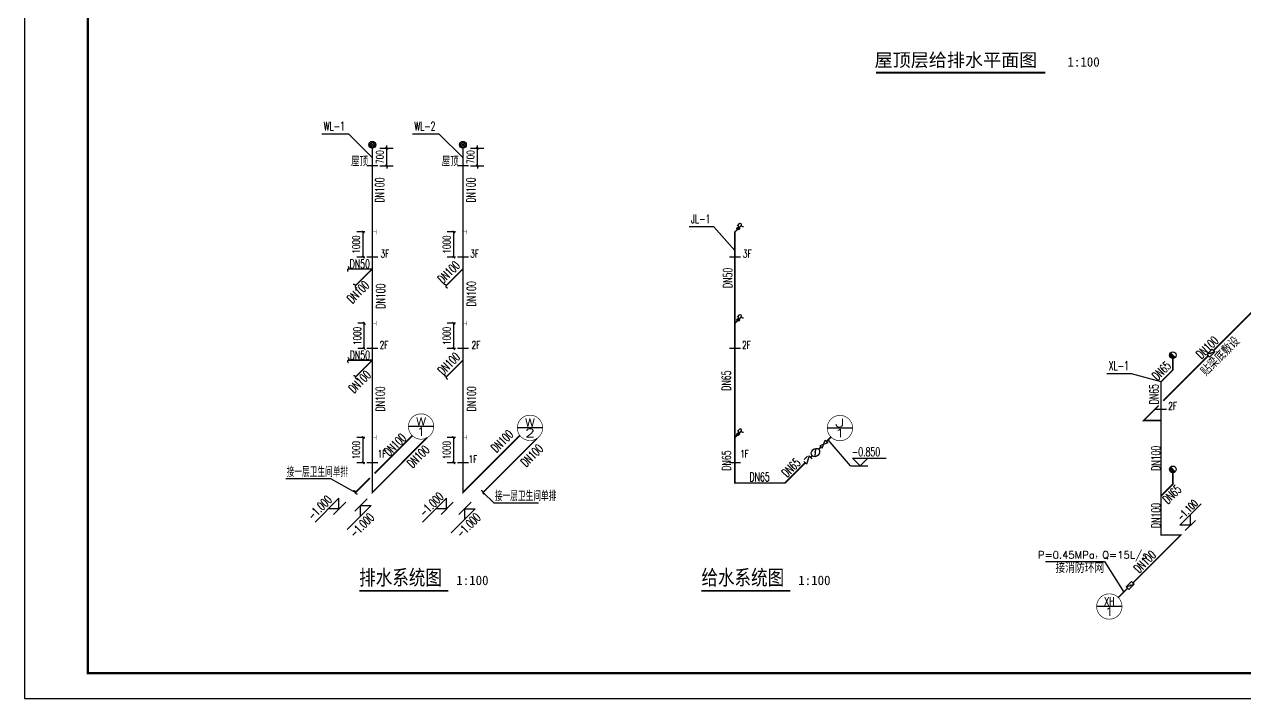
# Model space of a CAD drawing. Extents: x 888742 to 1277419, y 9079 to 622358.
# Drawn here: x 1039583 to 1087692, y 156787 to 183354 of the extents above; entities that cross this region are included whole.
import ezdxf
from ezdxf.enums import TextEntityAlignment as Align

# ---------------------------------------------------------------- set-up
doc = ezdxf.new("R2010")
doc.units = 0
doc.header["$LTSCALE"] = 1000
doc.header["$MEASUREMENT"] = 0
doc.linetypes.add('DASH', pattern=[0.35, 0.25, -0.1])
for name, color, linetype in [('DIM_ELEV', 3, 'Continuous'), ('DIM_SYMB', 3, 'Continuous'), ('DIM_污水', 3, 'Continuous'), ('DIM_消防', 3, 'Continuous'), ('DIM_给水', 3, 'Continuous'), ('EQUIP_污水', 7, 'Continuous'), ('EQUIP_消火栓', 7, 'Continuous'), ('EQUIP_给水', 7, 'Continuous'), ('PIPE-污水', 2, 'DASH'), ('PIPE-消防', 1, 'Continuous'), ('PIPE-给水', 3, 'Continuous'), ('PUB_TEXT', 7, 'Continuous'), ('PUB_TITLE', 4, 'Continuous'), ('TEXT_污水', 7, 'Continuous'), ('TEXT_消防', 7, 'Continuous'), ('TEXT_给水', 7, 'Continuous'), ('TWT_DIM', 3, 'Continuous'), ('TWT_ELEV', 3, 'Continuous'), ('TWT_IDEN', 3, 'Continuous'), ('TWT_LEAD', 3, 'Continuous'), ('VALVE_消防', 7, 'Continuous'), ('VALVE_给水', 7, 'Continuous')]:
    doc.layers.add(name, color=color, linetype=linetype)
doc.styles.add('-黑体', font='', dxfattribs={"width": 0.8})
doc.styles.add('_TCH_DIM', font='SIMPLEX', dxfattribs={"bigfont": 'GBCBIG'})
doc.styles.add('_TCH_DIM_T3', font='SIMPLEX', dxfattribs={"width": 0.705882, "bigfont": 'GBCBIG'})
doc.styles.add('_TWT_CIRCLE', font='COMPLEX', dxfattribs={"width": 1.1, "height": 3.5, "bigfont": 'HZTXT'})
doc.styles.add('_TWT_DIM_ELE', font='SIMPLEX', dxfattribs={"width": 0.8, "height": 3.5, "bigfont": 'HZTXT'})
doc.styles.add('_TWT_PIPEDN', font='SIMPLEX', dxfattribs={"width": 0.8, "height": 3.5, "bigfont": 'HZTXT'})
doc.styles.add('_TWT_SERIAL', font='COMPLEX', dxfattribs={"width": 0.8, "height": 3.5, "bigfont": 'HZTXT'})
doc.styles.add('hztxt', font='zn02.shx', dxfattribs={"width": 0.8, "height": 400, "bigfont": 'zn01.shx'})
doc.styles.get("Standard").update_dxf_attribs({"font": 'gbenor.shx', "bigfont": 'gbcbig.shx'})
doc.styles.add('黑体', font='')
doc.styles.get('-黑体').set_extended_font_data('SimHei')
doc.styles.get('黑体').set_extended_font_data('SimHei')
doc.dimstyles.new('_TWT_ARCH&&100', dxfattribs={"dimtxt": 297.5, "dimasz": 100, "dimexe": 250, "dimexo": 300, "dimgap": 126.25, "dimtad": 1, "dimdec": 0, "dimzin": 0, "dimdsep": 46, "dimtxsty": '_TCH_DIM_T3', "dimblk": 'ARCHTICK', "dimcen": 0.09, "dimclrt": 7, "dimazin": 2, "dimtfac": 1, "dimtdec": 0, "dimtix": 1, "dimtmove": 2, "dimatfit": 3, "dimfxl": 1, "dimtolj": 1, "dimtzin": 0, "dimarcsym": 0})

# ---------------------------------------------------------------- blocks, each defined once
blk = doc.blocks.new('_ArchTick')
at = {"color": 0, "linetype": 'ByBlock', "const_width": 0.4}
blk.add_lwpolyline([(-0.5, -0.5), (0.5, 0.5)], dxfattribs=at)
blk = doc.blocks.new('*D90')
at = {"layer": 'Defpoints', "color": 0, "transparency": 16777216}
for p in [(1052939, 167078), (1053305, 167078), (1053305, 166078)]:
    blk.add_point(p, dxfattribs=at)
at = {"layer": 'TWT_DIM', "color": 0, "lineweight": -2, "transparency": 16777216}
for p, q in [((1053005, 167078), (1052689, 167078)), ((1052939, 166078), (1052939, 167078)), ((1053005, 166078), (1052689, 166078))]:
    blk.add_line(p, q, dxfattribs=at)
at = {"layer": 'TWT_DIM', "color": 0, "lineweight": -2, "transparency": 16777216, "xscale": 100, "yscale": 100, "zscale": 100}
for p, rotation in [((1052939, 167078), 90), ((1052939, 166078), 270)]:
    blk.add_blockref('_ArchTick', p, dxfattribs=dict(at, rotation=rotation))
at = {"layer": 'TWT_DIM', "color": 7, "transparency": 16777216, "insert": (1052664, 166578), "char_height": 297.5, "attachment_point": 5, "rotation": 90, "style": '_TCH_DIM_T3'}
blk.add_mtext('\\A1;1000', dxfattribs=at)
blk = doc.blocks.new('*D91')
at = {"layer": 'Defpoints', "color": 0, "transparency": 16777216}
for p in [(1056508, 167078), (1056874, 167078), (1056874, 166078)]:
    blk.add_point(p, dxfattribs=at)
at = {"layer": 'TWT_DIM', "color": 0, "lineweight": -2, "transparency": 16777216}
for p, q in [((1056574, 167078), (1056258, 167078)), ((1056508, 166078), (1056508, 167078)), ((1056574, 166078), (1056258, 166078))]:
    blk.add_line(p, q, dxfattribs=at)
at = {"layer": 'TWT_DIM', "color": 0, "lineweight": -2, "transparency": 16777216, "xscale": 100, "yscale": 100, "zscale": 100}
for p, rotation in [((1056508, 167078), 90), ((1056508, 166078), 270)]:
    blk.add_blockref('_ArchTick', p, dxfattribs=dict(at, rotation=rotation))
at = {"layer": 'TWT_DIM', "color": 7, "transparency": 16777216, "insert": (1056233, 166578), "char_height": 297.5, "attachment_point": 5, "rotation": 90, "style": '_TCH_DIM_T3'}
blk.add_mtext('\\A1;1000', dxfattribs=at)
blk = doc.blocks.new('*D92')
at = {"layer": 'Defpoints', "color": 0, "transparency": 16777216}
for p in [(1056508, 175178), (1056874, 175178), (1056874, 174178)]:
    blk.add_point(p, dxfattribs=at)
at = {"layer": 'TWT_DIM', "color": 0, "lineweight": -2, "transparency": 16777216}
for p, q in [((1056574, 175178), (1056258, 175178)), ((1056508, 174178), (1056508, 175178)), ((1056574, 174178), (1056258, 174178))]:
    blk.add_line(p, q, dxfattribs=at)
at = {"layer": 'TWT_DIM', "color": 0, "lineweight": -2, "transparency": 16777216, "xscale": 100, "yscale": 100, "zscale": 100}
for p, rotation in [((1056508, 175178), 90), ((1056508, 174178), 270)]:
    blk.add_blockref('_ArchTick', p, dxfattribs=dict(at, rotation=rotation))
at = {"layer": 'TWT_DIM', "color": 7, "transparency": 16777216, "insert": (1056233, 174678), "char_height": 297.5, "attachment_point": 5, "rotation": 90, "style": '_TCH_DIM_T3'}
blk.add_mtext('\\A1;1000', dxfattribs=at)
blk = doc.blocks.new('*D93')
at = {"layer": 'Defpoints', "color": 0, "transparency": 16777216}
for p in [(1052939, 175178), (1053305, 175178), (1053305, 174178)]:
    blk.add_point(p, dxfattribs=at)
at = {"layer": 'TWT_DIM', "color": 0, "lineweight": -2, "transparency": 16777216}
for p, q in [((1053005, 175178), (1052689, 175178)), ((1052939, 174178), (1052939, 175178)), ((1053005, 174178), (1052689, 174178))]:
    blk.add_line(p, q, dxfattribs=at)
at = {"layer": 'TWT_DIM', "color": 0, "lineweight": -2, "transparency": 16777216, "xscale": 100, "yscale": 100, "zscale": 100}
for p, rotation in [((1052939, 175178), 90), ((1052939, 174178), 270)]:
    blk.add_blockref('_ArchTick', p, dxfattribs=dict(at, rotation=rotation))
at = {"layer": 'TWT_DIM', "color": 7, "transparency": 16777216, "insert": (1052664, 174678), "char_height": 297.5, "attachment_point": 5, "rotation": 90, "style": '_TCH_DIM_T3'}
blk.add_mtext('\\A1;1000', dxfattribs=at)
blk = doc.blocks.new('*D94')
at = {"layer": 'Defpoints', "color": 0, "transparency": 16777216}
for p in [(1056508, 171578), (1056874, 171578), (1056874, 170578)]:
    blk.add_point(p, dxfattribs=at)
at = {"layer": 'TWT_DIM', "color": 0, "lineweight": -2, "transparency": 16777216}
for p, q in [((1056574, 171578), (1056258, 171578)), ((1056508, 170578), (1056508, 171578)), ((1056574, 170578), (1056258, 170578))]:
    blk.add_line(p, q, dxfattribs=at)
at = {"layer": 'TWT_DIM', "color": 0, "lineweight": -2, "transparency": 16777216, "xscale": 100, "yscale": 100, "zscale": 100}
for p, rotation in [((1056508, 171578), 90), ((1056508, 170578), 270)]:
    blk.add_blockref('_ArchTick', p, dxfattribs=dict(at, rotation=rotation))
at = {"layer": 'TWT_DIM', "color": 7, "transparency": 16777216, "insert": (1056233, 171078), "char_height": 297.5, "attachment_point": 5, "rotation": 90, "style": '_TCH_DIM_T3'}
blk.add_mtext('\\A1;1000', dxfattribs=at)
blk = doc.blocks.new('*D95')
at = {"layer": 'Defpoints', "color": 0, "transparency": 16777216}
for p in [(1052981, 171578), (1053305, 171578), (1053305, 170578)]:
    blk.add_point(p, dxfattribs=at)
at = {"layer": 'TWT_DIM', "color": 0, "lineweight": -2, "transparency": 16777216}
for p, q in [((1053005, 171578), (1052731, 171578)), ((1052981, 170578), (1052981, 171578)), ((1053005, 170578), (1052731, 170578))]:
    blk.add_line(p, q, dxfattribs=at)
at = {"layer": 'TWT_DIM', "color": 0, "lineweight": -2, "transparency": 16777216, "xscale": 100, "yscale": 100, "zscale": 100}
for p, rotation in [((1052981, 171578), 90), ((1052981, 170578), 270)]:
    blk.add_blockref('_ArchTick', p, dxfattribs=dict(at, rotation=rotation))
at = {"layer": 'TWT_DIM', "color": 7, "transparency": 16777216, "insert": (1052706, 171078), "char_height": 297.5, "attachment_point": 5, "rotation": 90, "style": '_TCH_DIM_T3'}
blk.add_mtext('\\A1;1000', dxfattribs=at)
blk = doc.blocks.new('*D96')
at = {"layer": 'Defpoints', "color": 0, "transparency": 16777216}
for p in [(1056874, 178478), (1057448, 178478), (1056874, 177778)]:
    blk.add_point(p, dxfattribs=at)
at = {"layer": 'TWT_DIM', "color": 0, "lineweight": -2, "transparency": 16777216}
for p, q in [((1057448, 178478), (1057448, 178578)), ((1057174, 178478), (1057698, 178478)), ((1057448, 177778), (1057448, 178478)), ((1057174, 177778), (1057698, 177778)), ((1057448, 177778), (1057448, 177678))]:
    blk.add_line(p, q, dxfattribs=at)
at = {"layer": 'TWT_DIM', "color": 0, "lineweight": -2, "transparency": 16777216, "xscale": 100, "yscale": 100, "zscale": 100}
for p, rotation in [((1057448, 178478), 270), ((1057448, 177778), 90)]:
    blk.add_blockref('_ArchTick', p, dxfattribs=dict(at, rotation=rotation))
at = {"layer": 'TWT_DIM', "color": 7, "transparency": 16777216, "insert": (1057173, 178128), "char_height": 297.5, "attachment_point": 5, "rotation": 90, "style": '_TCH_DIM_T3'}
blk.add_mtext('\\A1;700', dxfattribs=at)
blk = doc.blocks.new('*D97')
at = {"layer": 'Defpoints', "color": 0, "transparency": 16777216}
for p in [(1053300, 178478), (1053874, 178478), (1053300, 177778)]:
    blk.add_point(p, dxfattribs=at)
at = {"layer": 'TWT_DIM', "color": 0, "lineweight": -2, "transparency": 16777216}
for p, q in [((1053874, 178478), (1053874, 178578)), ((1053600, 178478), (1054124, 178478)), ((1053874, 177778), (1053874, 178478)), ((1053600, 177778), (1054124, 177778)), ((1053874, 177778), (1053874, 177678))]:
    blk.add_line(p, q, dxfattribs=at)
at = {"layer": 'TWT_DIM', "color": 0, "lineweight": -2, "transparency": 16777216, "xscale": 100, "yscale": 100, "zscale": 100}
for p, rotation in [((1053874, 178478), 270), ((1053874, 177778), 90)]:
    blk.add_blockref('_ArchTick', p, dxfattribs=dict(at, rotation=rotation))
at = {"layer": 'TWT_DIM', "color": 7, "transparency": 16777216, "insert": (1053599, 178128), "char_height": 297.5, "attachment_point": 5, "rotation": 90, "style": '_TCH_DIM_T3'}
blk.add_mtext('\\A1;700', dxfattribs=at)
blk = doc.blocks.new('$TwtSys$00000133')
for p, q in [((28, 3), (-130, 161)), ((-129, 101), (32, 263)), ((-94, 39), (94, 228)), ((94, 39), (-94, 228)), ((129, 101), (-32, 263)), ((-28, 3), (130, 161))]:
    blk.add_line(p, q)
blk.add_circle((0, 133), 133)
blk = doc.blocks.new('$TwtSys$00000132')
at = {"elevation": 0}
blk.add_lwpolyline([(7, -101, -0.575183), (0, 0, 0.604745), (-11, 101, 16.924828)], format="xyb", dxfattribs=at)
blk = doc.blocks.new('$TwtSys$00000148')
at = {"const_width": 20}
for points in [[(0, 0), (150, 0)], [(150, 90), (150, -90)]]:
    blk.add_lwpolyline(points, dxfattribs=at)
blk = doc.blocks.new('$VALVE$00000499')
for p, q in [((35, 35), (98, 98)), ((48, 98), (147, 98))]:
    blk.add_line(p, q)
at = {"const_width": 49.6}
blk.add_lwpolyline([(25, 0, 1), (-25, 0, 1)], format="xyb", close=True, dxfattribs=at)
blk.add_circle((0, 0), 50)
for p in [(-50, 0), (50, 0)]:
    blk.add_point(p)
blk = doc.blocks.new('$VALVE$00000315')
blk.add_line((-75, 125), (75, 125))
blk.add_lwpolyline([(-125, -75), (-125, 75), (125, -75), (125, 75)])
for p in [(-125, 0), (125, 0)]:
    blk.add_point(p)
blk.add_solid([(0, 125), (0, 150), (75, 125)])
blk = doc.blocks.new('$VALVE$00000742')
blk.add_line((-93, -93), (93, 93))
blk.add_lwpolyline([(93, 93, 0, 50, 0), (-13, 22, 50, 50, 0)], format="xyseb")
blk.add_circle((0, 0), 150)
for p in [(-150, 0), (150, 0)]:
    blk.add_point(p)
blk = doc.blocks.new('$VALVE$00000295')
blk.add_lwpolyline([(-125, 72), (-125, -72), (125, 72), (125, -72), (-125, 72)])
for p in [(-125, 0), (125, 0)]:
    blk.add_point(p)
blk = doc.blocks.new('$TwtSys$00000386')
blk.add_line((-93, 93, 0), (93, -93, 0))
blk.add_circle((0, 0, 0), 131)
at = {"color": 0}
for points in [[(34, -127, 0), (-127, 34, 0), (93, -93, 0), (-93, 93, 0)], [(-34, -127, 0), (-127, -34, 0), (34, -127, 0), (-127, 34, 0)], [(-93, -93, 0), (-93, -93, 0), (-34, -127, 0), (-127, -34, 0)]]:
    blk.add_solid(points, dxfattribs=at)
at = {"flags": 9}
blk.add_attdef('A', (0, 0, 0), '', height=0.00524, dxfattribs=at)
blk = doc.blocks.new('$VALVE$00000316')
for p, q in [((-125, 72), (125, -72)), ((-125, 72), (-125, -72)), ((-125, 72), (125, 72)), ((125, 72), (125, -72)), ((-125, -72), (125, -72))]:
    blk.add_line(p, q)
at = {"const_width": 21.1}
blk.add_lwpolyline([(-11, 0, 1), (11, 0, 1)], format="xyb", close=True, dxfattribs=at)
for p in [(-125, 0), (125, 0)]:
    blk.add_point(p)
at = {"color": 7, "flags": 9}
for tag in ['XSIZE', 'YSIZE']:
    blk.add_attdef(tag, (0, 0), '', height=0.5, dxfattribs=at)

msp = doc.modelspace()

# ---------------------------------------------------------------- hatches: boundary and pattern name
at = {"layer": 'PIPE-污水', "linetype": 'DASH'}
for points in [[(1053300.2, 164910.5), (1053321.4, 164889.3), (1053270.2, 164838.1)], [(1053300.2, 164910.5), (1053270.2, 164910.5), (1053270.2, 164838.1)], [(1056874, 164910.5), (1056895.3, 164889.3), (1056844, 164838.1)], [(1056874, 164910.5), (1056844, 164910.5), (1056844, 164838.1)]]:
    msp.add_hatch(color=256, dxfattribs=at).paths.add_polyline_path(points)
at = {"layer": 'PIPE-消防', "linetype": 'Continuous'}
for points in [[(1084865.8, 169742.3), (1084887, 169721.1), (1084895.8, 169729.9)], [(1084865.8, 169742.3), (1084895.8, 169742.3), (1084895.8, 169729.9)], [(1084396.7, 169273.3), (1084375.5, 169294.5), (1084366.7, 169285.7)], [(1084396.7, 169273.3), (1084366.7, 169273.3), (1084366.7, 169285.7)], [(1083709.9, 167746.1), (1083688.7, 167767.3), (1083637.4, 167716.1)], [(1083709.9, 167746.1), (1083709.9, 167716.1), (1083637.4, 167716.1)], [(1084865.8, 165242.3), (1084887, 165221.1), (1084895.8, 165229.9)], [(1084865.8, 165242.3), (1084895.8, 165242.3), (1084895.8, 165229.9)], [(1084396.7, 163233.1), (1084366.7, 163233.1), (1084366.7, 163203.1)], [(1084396.7, 163233.1), (1084396.7, 163203.1), (1084366.7, 163203.1)], [(1085175.8, 163233.1), (1085197.1, 163211.9), (1085248.3, 163263.1)], [(1085175.8, 163233.1), (1085175.8, 163263.1), (1085248.3, 163263.1)]]:
    msp.add_hatch(color=256, dxfattribs=at).paths.add_polyline_path(points)
at = {"layer": 'PIPE-给水', "linetype": 'Continuous'}
for points in [[(1067594.9, 175178.5), (1067573.7, 175199.7), (1067564.9, 175190.9)], [(1067594.9, 175178.5), (1067564.9, 175178.5), (1067564.9, 175190.9)], [(1067594.9, 165281.6), (1067564.9, 165281.6), (1067564.9, 165251.6)], [(1067594.9, 165281.6), (1067594.9, 165251.6), (1067564.9, 165251.6)], [(1069571.5, 165281.6), (1069571.5, 165251.6), (1069583.9, 165251.6)], [(1069571.5, 165281.6), (1069592.7, 165260.4), (1069583.9, 165251.6)]]:
    msp.add_hatch(color=256, dxfattribs=at).paths.add_polyline_path(points)

# ---------------------------------------------------------------- linework, layer by layer
at = {"layer": 'DIM_ELEV'}
for p, q in [((1053522, 177778.5), (1053088.7, 177778.5)), ((1057095.9, 177778.5), (1056662.5, 177778.5)), ((1053522, 174178.5), (1053088.7, 174178.5)), ((1057095.9, 174178.5), (1056662.5, 174178.5)), ((1067811.6, 174178.5), (1067378.2, 174178.5)), ((1053522, 170578.5), (1053088.7, 170578.5)), ((1057095.9, 170578.5), (1056662.5, 170578.5)), ((1067811.6, 170578.5), (1067378.2, 170578.5)), ((1084613.4, 168173.3), (1084180, 168173.3)), ((1053522, 166078.5), (1053088.7, 166078.5)), ((1057095.9, 166078.5), (1056662.5, 166078.5)), ((1067811.6, 166078.5), (1067378.2, 166078.5))]:
    msp.add_line(p, q, dxfattribs=at)
at = {"layer": 'DIM_SYMB', "const_width": 70}
for points in [[(1073159.6, 181452.3), (1079839.7, 181452.3)], [(1052783.8, 161029), (1056292.4, 161029)], [(1066277.7, 161029), (1069775.4, 161029)]]:
    msp.add_lwpolyline(points, dxfattribs=at)
at = {"layer": 'DIM_污水'}
for p, q in [((1052368.3, 179031.6), (1051313.1, 179031.6)), ((1053300.2, 178106.4), (1052368.3, 179031.6)), ((1055942.2, 179031.6), (1054886.9, 179031.6)), ((1056874, 178106.4), (1055942.2, 179031.6))]:
    msp.add_line(p, q, dxfattribs=at)
at = {"layer": 'DIM_消防'}
for p, q in [((1083231.4, 169587.6), (1082262.6, 169587.6)), ((1084396.7, 169273.3), (1083231.4, 169587.6))]:
    msp.add_line(p, q, dxfattribs=at)
at = {"layer": 'DIM_给水'}
for p, q in [((1066765.9, 175376.3, 0), (1065797.1, 175376.3, 0)), ((1067594.9, 174440.4), (1066765.9, 175376.3, 0))]:
    msp.add_line(p, q, dxfattribs=at)
at = {"layer": 'PIPE-污水', "linetype": 'DASH', "const_width": 60}
for points in [[(1053300.2, 178478.5), (1053300.2, 175178.5)], [(1056874, 178478.5), (1056874, 175178.5)], [(1053300.2, 175178.5), (1053300.2, 173722.6)], [(1056874, 175178.5), (1056874, 171578.5)], [(1053295, 173717.5), (1052342.4, 173717.5)], [(1053295, 173717.5), (1052624.5, 173046.9)], [(1053300.2, 173722.6), (1053295, 173717.5)], [(1053300.2, 173717.5), (1053295, 173717.5)], [(1053300.2, 173722.6), (1053300.2, 173717.5)], [(1053300.2, 173717.5), (1053300.2, 171578.5)], [(1056868.9, 173717.5), (1056198.3, 173046.9)], [(1053300.2, 171578.5), (1053300.2, 170122.6)], [(1056874, 171578.5), (1056874, 170122.6)], [(1053300.2, 170122.6), (1052347.5, 170122.6)], [(1053300.2, 170122.6), (1052629.6, 169452.1)], [(1053300.2, 170117.5), (1053300.2, 167078.5)], [(1056874, 170122.6), (1056203.5, 169452.1)], [(1056874, 170122.6), (1056874, 167078.5)], [(1053300.2, 167078.5), (1053300.2, 164910.5)], [(1053300.2, 164910.5), (1055453.5, 167063.9)], [(1053392.1, 165664.4), (1054876.1, 167148.4)], [(1056874, 164910.5), (1059117.9, 167154.4)], [(1056874, 167078.5), (1056874, 164910.5)], [(1057665.2, 164910.5), (1059796.2, 167041.6)], [(1052638.3, 164910.5), (1053208.3, 165480.5)]]:
    msp.add_lwpolyline(points, dxfattribs=at)
at = {"layer": 'PIPE-消防', "linetype": 'Continuous', "const_width": 60}
for points in [[(1088796.4, 172832.7), (1086465, 170501.2)], [(1086253.2, 170289.4), (1084488.6, 168524.9)], [(1084865.8, 169742.3), (1084865.8, 170190.5)], [(1084396.7, 169273.3), (1084865.8, 169742.3)], [(1084396.7, 169273.3), (1084396.7, 167746.1)], [(1084304.8, 168341), (1083709.9, 167746.1)], [(1083709.9, 167746.1), (1084396.7, 167746.1)], [(1084396.7, 167746.1), (1084396.7, 164773.3)], [(1084865.8, 165242.3), (1084865.8, 165690.5)], [(1084396.7, 164773.3), (1084865.8, 165242.3)], [(1084396.7, 164773.3), (1084396.7, 163233.1)], [(1083289.5, 161346.8), (1085175.8, 163233.1)], [(1084396.7, 163233.1), (1085175.8, 163233.1)], [(1082712.1, 160769.4), (1083077.7, 161135)]]:
    msp.add_lwpolyline(points, dxfattribs=at)
at = {"layer": 'PIPE-给水', "linetype": 'Continuous', "const_width": 60}
for points in [[(1067594.9, 175178.5), (1067684.3, 175267.9)], [(1067594.9, 171578.5), (1067594.9, 175178.5)], [(1067769.1, 175352.7), (1067858.5, 175442.1)], [(1067769.1, 171752.7), (1067858.5, 171842.1)], [(1067594.9, 171578.5), (1067684.3, 171667.9)], [(1067594.9, 167078.5), (1067594.9, 171578.5)], [(1067594.9, 167078.5), (1067684.3, 167167.9)], [(1067594.9, 165281.6), (1067594.9, 167078.5)], [(1067769.1, 167252.7), (1067858.5, 167342.1)], [(1071203.5, 166913.6), (1071383.8, 167093.9)], [(1070899.6, 166609.7), (1070991, 166701.1)], [(1069571.5, 165281.6), (1070371.6, 166081.7)], [(1070583.7, 166293.8), (1070645, 166355.1)], [(1067594.9, 165281.6), (1069571.5, 165281.6)]]:
    msp.add_lwpolyline(points, dxfattribs=at)
at = {"layer": 'PUB_TITLE'}
msp.add_lwpolyline([(1039583, 156787.3), (1123683, 156787.3), (1123683, 216187.3), (1039583, 216187.3)], close=True, dxfattribs=at)
at = {"layer": 'PUB_TITLE', "const_width": 100}
msp.add_lwpolyline([(1042083, 157787.3), (1122683, 157787.3), (1122683, 215187.3), (1042083, 215187.3)], close=True, dxfattribs=at)
at = {"layer": 'TWT_ELEV'}
for p, q in [((1072150.7, 165964.2), (1071278.3, 166988.5)), ((1072532.5, 165964.2), (1072232.5, 166264.2)), ((1072232.5, 166264.2), (1073562.9, 166264.2)), ((1072532.5, 165964.2), (1072832.5, 166264.2)), ((1072150.7, 165964.2), (1072832.5, 165964.2)), ((1049884, 165455.6), (1051649.2, 165455.6)), ((1051649.2, 165455.6), (1052638.3, 164910.5)), ((1051986.6, 164683.2), (1051045.9, 163742.4)), ((1051986.6, 164258.9), (1051986.6, 164683.2)), ((1053095.9, 164661.4), (1052613.7, 164179.3)), ((1056222.4, 164683.2), (1055281.7, 163742.4)), ((1056222.4, 164258.9), (1056222.4, 164683.2)), ((1058093, 164504.3), (1057665.4, 164910.7, 0)), ((1051986.6, 164258.9), (1051562.4, 164258.9)), ((1052256.6, 164528.9), (1051774.5, 164046.8)), ((1053250.1, 164391.4), (1052309.4, 163450.7)), ((1052825.9, 164391.4), (1053250.1, 164391.4)), ((1052825.9, 164391.4), (1052825.9, 163967.2)), ((1056222.4, 164258.9), (1055798.1, 164258.9)), ((1056492.4, 164528.9), (1056010.3, 164046.8)), ((1057353.4, 164258.9), (1056412.6, 163318.2)), ((1057199.1, 164528.9), (1056717, 164046.8)), ((1056929.1, 164258.9), (1057353.4, 164258.9)), ((1056929.1, 164258.9), (1056929.1, 163834.6)), ((1058093, 164504.3), (1059858.2, 164504.3))]:
    msp.add_line(p, q, dxfattribs=at)
at = {"layer": 'TWT_ELEV', "color": 3}
for p, q in [((1085138.7, 163620.3), (1085975.4, 164456.9)), ((1085563, 163620.3), (1085138.7, 163620.3)), ((1085348.5, 163405.8), (1085751.7, 163809)), ((1085563, 163620.3), (1085563, 164044.5))]:
    msp.add_line(p, q, dxfattribs=at)
at = {"layer": 'TWT_IDEN'}
for p, q in [((1055723.6, 167507.9), (1054723.6, 167507.9)), ((1060016.6, 167456.1), (1059016.6, 167456.1)), ((1072237.3, 167447.5), (1071237.3, 167447.5)), ((1082858.6, 160415.9), (1081858.6, 160415.9))]:
    msp.add_line(p, q, dxfattribs=at)
at = {"layer": 'TWT_IDEN', "const_width": 25}
for points in [[(1055723.6, 167507.9, 1), (1054723.6, 167507.9, 1)], [(1060016.6, 167456.1, 1), (1059016.6, 167456.1, 1)], [(1072237.3, 167447.5, 1), (1071237.3, 167447.5, 1)], [(1082858.6, 160415.9, 1), (1081858.6, 160415.9, 1)]]:
    msp.add_lwpolyline(points, format="xyb", close=True, dxfattribs=at)
at = {"layer": 'TWT_LEAD', "color": 3}
for p, q in [((1079843.8, 162188.4), (1082174.1, 162188.4)), ((1082174.1, 162188.4), (1082924.2, 160981.6))]:
    msp.add_line(p, q, dxfattribs=at)

# ---------------------------------------------------------------- block references
at = {"layer": 'EQUIP_污水'}
for name, p in [('$TwtSys$00000133', (1053300.2, 178478.5)), ('$TwtSys$00000133', (1056874, 178478.5)), ('$TwtSys$00000148', (1053300.2, 175178.5)), ('$TwtSys$00000148', (1056874, 175178.5)), ('$TwtSys$00000148', (1053300.2, 171578.5)), ('$TwtSys$00000148', (1056874, 171578.5)), ('$TwtSys$00000148', (1053300.2, 167078.5)), ('$TwtSys$00000148', (1056874, 167078.5))]:
    msp.add_blockref(name, p, dxfattribs=at)
for p, rotation in [((1052342.4, 173717.5), 180), ((1052624.5, 173046.9), 224.9999999999933), ((1056198.3, 173046.9), 224.9999999999933), ((1052347.5, 170122.6), 180), ((1052629.6, 169452.1), 224.9999999999933), ((1056203.5, 169452.1), 224.9999999999933), ((1052638.3, 164910.5), 45), ((1057665.2, 164910.5), 45)]:
    msp.add_blockref('$TwtSys$00000132', p, dxfattribs=dict(at, rotation=rotation))
at = {"layer": 'EQUIP_消火栓'}
for p in [(1084865.8, 170321.5), (1084865.8, 165821.5)]:
    msp.add_blockref('$TwtSys$00000386', p, dxfattribs=at)
at = {"layer": 'EQUIP_给水', "rotation": 45}
for p in [(1067858.5, 175442.1), (1067858.5, 171842.1), (1067858.5, 167342.1)]:
    msp.add_blockref('$TwtSys$00000132', p, dxfattribs=at)
at = {"layer": 'VALVE_消防', "xscale": 1.2, "zscale": 1.2}
for p, rotation in [((1086359.1, 170395.3), 225), ((1083183.6, 161240.9), 45.00000000000033)]:
    msp.add_blockref('$VALVE$00000316', p, dxfattribs=dict(at, rotation=rotation))
at = {"layer": 'VALVE_给水', "xscale": 1.2, "zscale": 1.2}
for name, p, rotation in [('$VALVE$00000499', (1067726.7, 175310.3), 45), ('$VALVE$00000499', (1067726.7, 171710.3), 45), ('$VALVE$00000499', (1067726.7, 167210.3), 45), ('$VALVE$00000295', (1071097.2, 166807.4), 45.00000000000092), ('$VALVE$00000742', (1070772.3, 166482.4), 45.00000000000092)]:
    msp.add_blockref(name, p, dxfattribs=dict(at, rotation=rotation))
at = {"layer": 'VALVE_给水', "xscale": 1.2, "yscale": -1, "zscale": 1.2, "rotation": 225.0000000000284}
msp.add_blockref('$VALVE$00000315', (1070477.6, 166187.8), dxfattribs=at)

# ---------------------------------------------------------------- texts
at = {"layer": 'DIM_ELEV', "color": 7, "style": '_TCH_DIM'}
for p in [(1052461.5, 177772), (1056035.4, 177772)]:
    msp.add_text('屋顶', height=337.59, dxfattribs=at).set_placement(p)
at = {"layer": 'DIM_ELEV', "color": 7, "style": '_TCH_DIM', "width": 0.705882}
for s, p in [('3F', (1053624.3, 174172)), ('3F', (1057160.2, 174172)), ('3F', (1067913.8, 174172)), ('2F', (1053591.1, 170572)), ('2F', (1057216.2, 170572)), ('2F', (1067880.6, 170572)), ('2F', (1084682.4, 168166.8)), ('1F', (1053514.8, 166284.4)), ('1F', (1067804.4, 166284.4)), ('1F', (1057093.8, 166072))]:
    msp.add_text(s, height=297.5, dxfattribs=at).set_placement(p)
at = {"layer": 'DIM_SYMB', "color": 7, "style": '-黑体', "width": 0.8}
for s, p in [('排水系统图', (1052783.8, 161260.2)), ('给水系统图', (1066277.7, 161260.2))]:
    msp.add_text(s, height=597.47, dxfattribs=at).set_placement(p)
at = {"layer": 'DIM_SYMB', "color": 7, "style": '黑体'}
for p in [(1056612.4, 161260.2), (1070095.4, 161260.2)]:
    msp.add_text('1:100', height=373.42, dxfattribs=at).set_placement(p)
at = {"layer": 'DIM_污水', "color": 7, "style": '_TWT_SERIAL', "width": 0.64}
for s, p in [('WL-1', (1051383.1, 179171.6)), ('WL-2', (1054956.9, 179171.6))]:
    msp.add_text(s, height=350, dxfattribs=at).set_placement(p)
at = {"layer": 'DIM_消防', "color": 7, "style": '_TWT_SERIAL', "width": 0.64}
msp.add_text('XL-1', height=350, dxfattribs=at).set_placement((1082332.6, 169727.6))
at = {"layer": 'DIM_给水', "color": 7, "style": '_TWT_SERIAL', "width": 0.64}
msp.add_text('JL-1', height=350, dxfattribs=at).set_placement((1065867.1, 175516.3, 0))
at = {"layer": 'PUB_TEXT'}
for s, height, style, p in [('屋顶层给排水平面图', 522.78, '黑体', (1073101.8, 181690)), ('1:100', 373.42, '黑体', (1080709.1, 181690)), ('P=0.45MPa，Q=15L/s', 289.362, '_TCH_DIM', (1079541.2, 162303.1))]:
    msp.add_text(s, height=height, dxfattribs=dict(at, style=style)).set_placement(p)
at = {"layer": 'PUB_TEXT', "style": 'hztxt', "width": 0.8}
msp.add_text('贴梁底敷设', height=400, rotation=45, dxfattribs=at).set_placement((1086190.9, 169466.5))
msp.add_text('接消防环网', height=400, dxfattribs=at).set_placement((1080234.7, 161737.7))
at = {"layer": 'TEXT_污水', "linetype": 'DASH', "style": '_TWT_PIPEDN', "width": 0.64}
for rotation, p in [(90, (1053767.1, 176332.5)), (90, (1057363.2, 176332.5)), (45, (1056086.2, 173117.6)), (45, (1052512.3, 172334.8)), (90, (1057382.8, 172244.4)), (90, (1053801.8, 172152)), (45, (1056091.8, 169513.3)), (45, (1052578.9, 168801.4)), (90, (1053790.9, 168102)), (90, (1057386.7, 168104.6)), (45, (1053970.1, 166319.7)), (45, (1058192.9, 166459.5)), (45, (1054884.5, 165851)), (45, (1059366.2, 165896.5))]:
    msp.add_text('DN100', height=350, rotation=rotation, dxfattribs=at).set_placement(p)
for p in [(1052408.1, 173742.5), (1052413.2, 170147.6)]:
    msp.add_text('DN50', height=350, dxfattribs=at).set_placement(p)
at = {"layer": 'TEXT_消防', "linetype": 'Continuous', "style": '_TWT_PIPEDN', "width": 0.64}
for s, rotation, p in [('DN100', 45, (1085996.3, 170150.8)), ('DN65', 45, (1084259, 169299.3)), ('DN65', 90, (1084298.2, 168382.8)), ('DN100', 90, (1084371.7, 165763.7)), ('DN65', 45, (1084670.3, 164431.5)), ('DN100', 90, (1084371.7, 163507.2)), ('DN100', 45, (1083534.1, 161709.7))]:
    msp.add_text(s, height=350, rotation=rotation, dxfattribs=at).set_placement(p)
at = {"layer": 'TEXT_给水', "linetype": 'Continuous', "style": '_TWT_PIPEDN', "width": 0.64}
for s, rotation, p in [('DN50', 90, (1067485.6, 172967.8)), ('DN65', 90, (1067432.3, 168917.8)), ('DN65', 90, (1067437.7, 165769.4)), ('DN65', 45, (1069652.8, 165480.5))]:
    msp.add_text(s, height=350, rotation=rotation, dxfattribs=at).set_placement(p)
msp.add_text('DN65', height=350, dxfattribs=at).set_placement((1068172.5, 165348))
at = {"layer": 'TWT_ELEV', "color": 7, "style": '_TWT_DIM_ELE', "width": 0.64}
for s, p in [('-0.850', (1072210.3, 166334.2)), ('接一层卫生间单排', (1049923.9, 165525.6)), ('接一层卫生间单排', (1058133, 164574.3))]:
    msp.add_text(s, height=350, dxfattribs=at).set_placement(p)
for s, height, p in [('-1.000', 350, (1050952.4, 163795.9)), ('-1.000', 350, (1055359, 163918.7)), ('-1.100', 300, (1085201.6, 163767.5)), ('-1.000', 350, (1052617.4, 163098.3)), ('-1.000', 350, (1056816.1, 163098.3))]:
    msp.add_text(s, height=height, rotation=45, dxfattribs=at).set_placement(p)
at = {"layer": 'TWT_IDEN', "color": 7, "style": '_TWT_CIRCLE'}
for s, height, width, p, p2 in [('W', 322, 1.084711, (1055022.4, 167548.1), (1055424.9, 167548.1)), ('1', 322, 2.651515, (1055022.4, 167145.6), (1055424.9, 167145.6)), ('W', 322, 1.084711, (1059315.4, 167496.3), (1059717.9, 167496.3)), ('J', 322, 2.169421, (1071536.1, 167487.7), (1071938.6, 167487.7)), ('2', 322, 1.704545, (1059315.4, 167093.8), (1059717.9, 167093.8)), ('1', 322, 2.651515, (1071536.1, 167085.2), (1071938.6, 167085.2)), ('XH', 321.99, 0.596591, (1082157.3, 160456.1), (1082559.8, 160456.1)), ('1', 322, 2.651515, (1082157.3, 160053.6), (1082559.8, 160053.6))]:
    msp.add_text(s, height=height, dxfattribs=dict(at, width=width)).set_placement(p, p2, align=Align.FIT)

# ---------------------------------------------------------------- dimensions: what is measured, and where the dimension line sits
at = {"layer": 'TWT_DIM'}
for p1, p2, distance, picture, middle in [((1053300.2, 177778.5), (1053300.2, 178478.5), -573.5, '*D97', (1053598.7, 178128.5)), ((1056874, 177778.5), (1056874, 178478.5), -573.5, '*D96', (1057172.5, 178128.5)), ((1053305.3, 174178.5), (1053305.3, 175178.5), 366.3, '*D93', (1052664.1, 174678.5)), ((1056874, 174178.5), (1056874, 175178.5), 366.3, '*D92', (1056232.8, 174678.5)), ((1053305.3, 170578.5), (1053305.3, 171578.5), 324.4, '*D95', (1052706, 171078.5)), ((1056874, 170578.5), (1056874, 171578.5), 366.3, '*D94', (1056232.8, 171078.5)), ((1053305.3, 166078.5), (1053305.3, 167078.5), 366.3, '*D90', (1052664.1, 166578.5)), ((1056874, 166078.5), (1056874, 167078.5), 366.3, '*D91', (1056232.8, 166578.5))]:
    dim = msp.add_aligned_dim(p1=p1, p2=p2, distance=distance, dimstyle='_TWT_ARCH&&100', dxfattribs=at)
    dim.commit()
    dim.dimension.update_dxf_attribs({"geometry": picture, "text_midpoint": middle})

doc.saveas('drawing.dxf')
